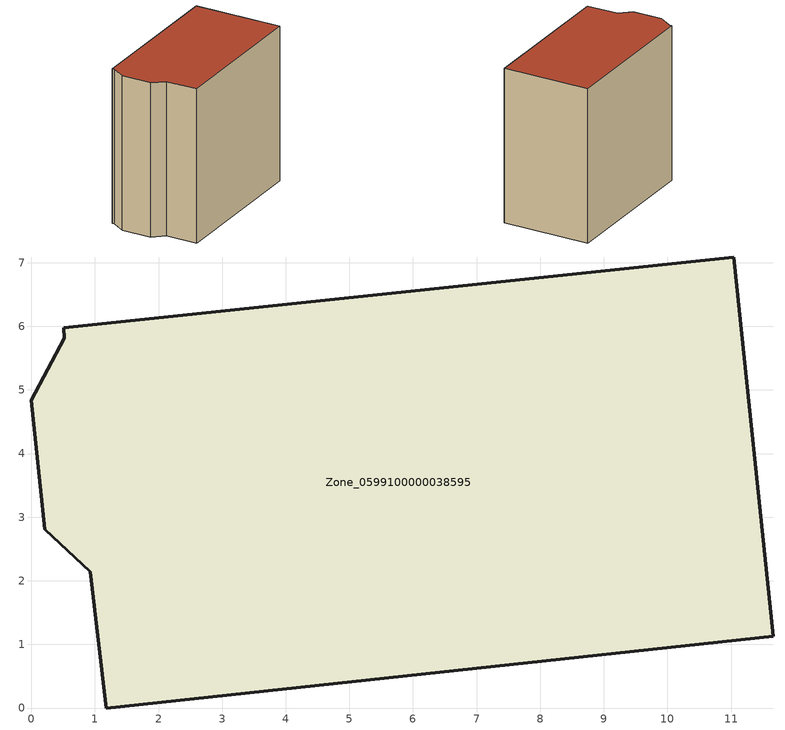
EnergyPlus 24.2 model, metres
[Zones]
Zone_0599100000038595
 floor ground (C_G): 11.04,7.09 11.66,1.13 1.18,0 0.93,2.14 0.21,2.81 0,4.84 0.52,5.81 0.51,5.98 z0
 wall outside (C_F): 0,4.84 0.21,2.81 0.93,2.14 1.18,0 11.66,1.13 11.04,7.09 0.51,5.98 0.52,5.81 0,4.84 z0:10.61
 roof outside (C_R): 11.04,7.09 0.51,5.98 0.52,5.81 0,4.84 0.21,2.81 0.93,2.14 1.18,0 11.66,1.13 z10.61
[BUILDING]
Pand.0599100000038595: North Axis=0; Terrain=City; Loads Convergence Tolerance Value=0.04; Temperature Convergence Tolerance Value=0.4; Solar Distribution=FullExterior; Maximum Number of Warmup Days=25; Minimum Number of Warmup Days=1
[Site:Location]
Rotterdam.The.Hague.AP_ZH_NLD Design_Conditions: Latitude=51.96; Longitude=4.45; Time Zone=1; Elevation=-4.5
[SITE:GROUNDTEMPERATURE:BUILDINGSURFACE]
18, 18, 18, 18, 18, 18, 18, 18, 18, 18, 18, 18
[MATERIAL] Thermal Absorptance=0.9; Solar Absorptance=0.7; Visible Absorptance=0.7
Name | Roughness | Thickness | Conductivity | Density | Specific Heat
G.TI.1946 | MediumSmooth | 0.15 | 1 | 540 | 1210
F.TI.1946 | Rough | 0.3 | 0.857143 | 1920 | 840
R.TI.1946 | MediumRough | 0.2 | 0.1 | 1500 | 1000
[CONSTRUCTION]
C_G: G.TI.1946
C_F: F.TI.1946
C_R: R.TI.1946
[ZONE]
Zone_0599100000038595: Type=1; Multiplier=1; Ceiling Height=Autocalculate; Volume=Autocalculate; Floor Area=autocalculate; Part of Total Floor Area=Yes
[ZONEINFILTRATION:DESIGNFLOWRATE]
Infil_Zone_0599100000038595: Zone or ZoneList or Space or SpaceList=Zone_0599100000038595; Schedule=AlwaysOn; Design Flow Rate Calculation Method=Flow/Area; Flow Rate per Floor Area=0.003; Constant Term Coefficient=1; Temperature Term Coefficient=0; Velocity Term Coefficient=0; Velocity Squared Term Coefficient=0
[HVACTEMPLATE:ZONE:IDEALLOADSAIRSYSTEM]
Zone_0599100000038595: Maximum Heating Supply Air Temperature=50; Minimum Cooling Supply Air Temperature=13; Maximum Heating Supply Air Humidity Ratio=0.0156; Minimum Cooling Supply Air Humidity Ratio=0.0077; Heating Limit=NoLimit; Cooling Limit=NoLimit; Dehumidification Control Type=ConstantSensibleHeatRatio; Cooling Sensible Heat Ratio=0.7; Dehumidification Setpoint=60; Humidification Control Type=None; Humidification Setpoint=30; Outdoor Air Method=None; Outdoor Air Flow Rate per Person=0.00944; Outdoor Air Flow Rate per Zone Floor Area=0; Outdoor Air Flow Rate per Zone=0; Demand Controlled Ventilation Type=None; Outdoor Air Economizer Type=NoEconomizer; Heat Recovery Type=None; Sensible Heat Recovery Effectiveness=0.7; Latent Heat Recovery Effectiveness=0.65
[ZONECONTROL:THERMOSTAT]
ThermostatControl_Zone_0599100000038595: Zone or ZoneList=Zone_0599100000038595; Control Type Schedule=DualSetpointControlType; Control 1=Thermostat_Zone_0599100000038595; Temperature Difference Between Cutout And Setpoint=0
[THERMOSTATSETPOINT:DUALSETPOINT]
Thermostat_Zone_0599100000038595: Heating Setpoint Temperature Schedule=HeatingSetpoint_Zone_0599100000038595; Cooling Setpoint Temperature Schedule=CoolingSetpoint_Zone_0599100000038595
[SCHEDULE:COMPACT]
HeatingSetpoint_Zone_0599100000038595: Through: 12/31, For: AllDays, Until: 24:00, 21
CoolingSetpoint_Zone_0599100000038595: Through: 12/31, For: AllDays, Until: 24:00, 24
DualSetpointControlType: Through: 12/31, For: AllDays, Until: 24:00, 4
AlwaysOn: Through: 12/31, For: AllDays, Until: 24:00, 1
